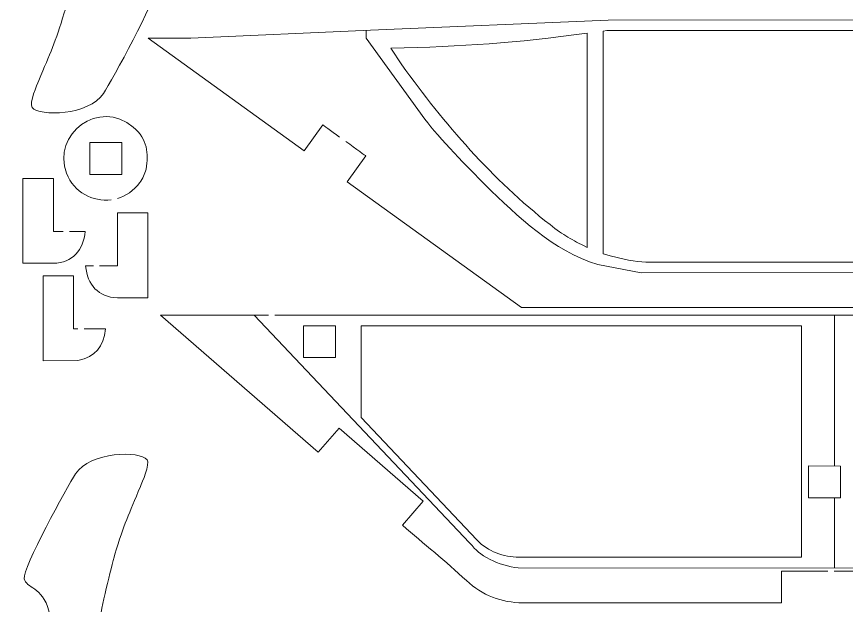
# Model space of a CAD drawing. Header units: centimetres. Extents: x -33.3 to 33.3, y -15.3 to 15.3.
# Drawn here: x -24.29 to -17.65, y -12.49 to -7.77 of the extents above; entities that cross this region are included whole.
import ezdxf

# ---------------------------------------------------------------- set-up
doc = ezdxf.new("R2010")
doc.units = ezdxf.units.CM
doc.header["$MEASUREMENT"] = 0
doc.layers.add('Layer 1', color=7, linetype='Continuous')

msp = doc.modelspace()

# ---------------------------------------------------------------- linework, layer by layer
at = {"layer": 'Layer 1', "color": 250, "lineweight": 20}
msp.add_open_spline([(-33.29789, -15.35), (-33.29789, -15.35), (-11.0979, -15.35), (-11.0979, -15.35), (-11.0979, -15.35), (-11.0979, -15.35), (-11.0979, 15.35), (-11.0979, 15.35), (-11.0979, 15.35), (-11.0979, 15.35), (-33.29789, 15.35), (-33.29789, 15.35), (-33.29789, 15.35), (-33.29789, 15.35), (-33.29789, -15.35), (-33.29789, -15.35), (-33.29789, -15.35), (-33.29789, -15.35), (-33.29789, -15.35), (-33.29789, -15.35)], degree=3, knots=[0, 0, 0, 0, 0.1666667, 0.1666667, 0.1666667, 0.1666667, 0.3333333, 0.3333333, 0.3333333, 0.3333333, 0.5, 0.5, 0.5, 0.5, 0.6666667, 0.6666667, 0.6666667, 0.6666667, 1, 1, 1, 1], dxfattribs=at)
at = {"layer": 'Layer 1', "lineweight": 9}
for points, knots in [([(-23.08528, -6.8655), (-23.03987, -6.85996), (-23.0109, -6.87088), (-22.96828, -6.87354), (-22.96828, -6.87354), (-22.96828, -6.87354), (-21.33843, -6.88289), (-21.33843, -6.88289), (-21.33843, -6.88289), (-21.12816, -6.86193), (-20.9696, -6.71049), (-20.9497, -6.49477), (-20.9497, -6.49477), (-20.9497, -6.49477), (-20.94517, -6.22116), (-20.94517, -6.22116), (-20.94517, -6.22116), (-20.73609, -6.20497), (-20.32318, -6.19297), (-20.23271, -5.95159), (-20.23271, -5.95159), (-20.14328, -5.71295), (-20.53479, -5.44132), (-20.79867, -5.48652), (-20.79867, -5.48652), (-20.79867, -5.48652), (-20.78025, -5.08511), (-20.78025, -5.08511), (-20.78025, -5.08511), (-20.78025, -5.08511), (-23.77261, -5.06856), (-23.77261, -5.06856), (-23.77261, -5.06856), (-23.78492, -5.29738), (-23.78088, -5.57783), (-23.78134, -5.80747), (-23.78134, -5.80747), (-23.78134, -5.80747), (-23.78808, -7.20049), (-23.78808, -7.20049), (-23.78808, -7.20049), (-23.79711, -7.3008), (-23.87943, -7.6362), (-23.91123, -7.74444), (-23.91123, -7.74444), (-23.98143, -7.98337), (-24.02351, -8.06539), (-24.11454, -8.28589), (-24.11454, -8.28589), (-24.12863, -8.32002), (-24.19385, -8.46634), (-24.16797, -8.50108), (-24.16797, -8.50108), (-24.11293, -8.57496), (-23.7116, -8.56861), (-23.59599, -8.38834), (-23.59599, -8.38834), (-23.52942, -8.28454), (-23.16775, -7.62964), (-23.18436, -7.54826), (-23.18436, -7.54826), (-23.20034, -7.46995), (-23.32862, -7.48656), (-23.38204, -7.29146), (-23.38204, -7.29146), (-23.43026, -7.11534), (-23.32219, -6.92489), (-23.13528, -6.87513)], [0, 0, 0, 0, 0.0555556, 0.0555556, 0.0555556, 0.0555556, 0.1111111, 0.1111111, 0.1111111, 0.1111111, 0.1666667, 0.1666667, 0.1666667, 0.1666667, 0.2222222, 0.2222222, 0.2222222, 0.2222222, 0.2777778, 0.2777778, 0.2777778, 0.2777778, 0.3333333, 0.3333333, 0.3333333, 0.3333333, 0.3888889, 0.3888889, 0.3888889, 0.3888889, 0.4444444, 0.4444444, 0.4444444, 0.4444444, 0.5, 0.5, 0.5, 0.5, 0.5555556, 0.5555556, 0.5555556, 0.5555556, 0.6111111, 0.6111111, 0.6111111, 0.6111111, 0.6666667, 0.6666667, 0.6666667, 0.6666667, 0.7222222, 0.7222222, 0.7222222, 0.7222222, 0.7777778, 0.7777778, 0.7777778, 0.7777778, 0.8333333, 0.8333333, 0.8333333, 0.8333333, 0.8888889, 0.8888889, 0.8888889, 0.8888889, 1, 1, 1, 1]), ([(-12.03314, -7.80081), (-13.45786, -7.80045), (-16.79811, -7.79957), (-16.79811, -7.79957), (-16.79811, -7.79957), (-16.79811, -7.79957), (-19.55572, -7.80105), (-19.55572, -7.80105), (-19.55572, -7.80105), (-19.55572, -7.80105), (-21.45807, -7.88358), (-21.45807, -7.88358), (-21.45807, -7.88358), (-21.45807, -7.88358), (-22.89866, -7.94611), (-22.89866, -7.94611), (-22.89866, -7.94611), (-22.89866, -7.94611), (-23.23862, -7.94611), (-23.23862, -7.94611), (-23.23862, -7.94611), (-23.23862, -7.94611), (-21.99002, -8.84786), (-21.99002, -8.84786), (-21.99002, -8.84786), (-21.99002, -8.84786), (-21.84073, -8.64115), (-21.84073, -8.64115), (-21.84073, -8.64115), (-21.84073, -8.64115), (-21.77778, -8.68661), (-21.70572, -8.73866)], [0, 0, 0, 0, 0.1111111, 0.1111111, 0.1111111, 0.1111111, 0.2222222, 0.2222222, 0.2222222, 0.2222222, 0.3333333, 0.3333333, 0.3333333, 0.3333333, 0.4444444, 0.4444444, 0.4444444, 0.4444444, 0.5555556, 0.5555556, 0.5555556, 0.5555556, 0.6666667, 0.6666667, 0.6666667, 0.6666667, 0.7777778, 0.7777778, 0.7777778, 0.7777778, 1, 1, 1, 1]), ([(-21.65572, -8.77477), (-21.57407, -8.83375), (-21.49624, -8.88995), (-21.49624, -8.88995), (-21.49624, -8.88995), (-21.49624, -8.88995), (-21.64553, -9.09666), (-21.64553, -9.09666), (-21.64553, -9.09666), (-21.64553, -9.09666), (-20.24942, -10.10492), (-20.24942, -10.10492), (-20.24942, -10.10492), (-20.24942, -10.10492), (-17.22392, -10.10492), (-17.22392, -10.10492), (-17.22392, -10.10492), (-17.22392, -10.10492), (-17.22392, -9.84995), (-17.22392, -9.84995), (-17.22392, -9.84995), (-17.22392, -9.84995), (-16.37402, -9.84995), (-16.37402, -9.84995), (-16.37402, -9.84995), (-16.37402, -9.84995), (-16.37402, -10.10492), (-16.37402, -10.10492), (-16.37402, -10.10492), (-16.37402, -10.10492), (-14.30477, -10.10492), (-14.30477, -10.10492), (-14.30477, -10.10492), (-14.12796, -10.10121), (-13.98045, -10.046), (-13.85081, -9.92593), (-13.85081, -9.92593), (-13.68533, -9.77266), (-13.51006, -9.62964), (-13.33861, -9.48304), (-13.33861, -9.48304), (-13.33861, -9.48304), (-13.50579, -9.29052), (-13.50579, -9.29052), (-13.50579, -9.29052), (-13.50579, -9.29052), (-12.83197, -8.70543), (-12.83197, -8.70543), (-12.83197, -8.70543), (-12.83197, -8.70543), (-12.6648, -8.89794), (-12.6648, -8.89794), (-12.6648, -8.89794), (-12.6648, -8.89794), (-11.40148, -7.80097), (-11.40148, -7.80097), (-11.40148, -7.80097), (-11.40148, -7.80097), (-11.62588, -7.80091), (-11.98314, -7.80082)], [0, 0, 0, 0, 0.0625, 0.0625, 0.0625, 0.0625, 0.125, 0.125, 0.125, 0.125, 0.1875, 0.1875, 0.1875, 0.1875, 0.25, 0.25, 0.25, 0.25, 0.3125, 0.3125, 0.3125, 0.3125, 0.375, 0.375, 0.375, 0.375, 0.4375, 0.4375, 0.4375, 0.4375, 0.5, 0.5, 0.5, 0.5, 0.5625, 0.5625, 0.5625, 0.5625, 0.625, 0.625, 0.625, 0.625, 0.6875, 0.6875, 0.6875, 0.6875, 0.75, 0.75, 0.75, 0.75, 0.8125, 0.8125, 0.8125, 0.8125, 0.875, 0.875, 0.875, 0.875, 1, 1, 1, 1]), ([(-21.20754, -8.15984), (-20.86605, -8.63515), (-20.4839, -9.07778), (-20.02134, -9.44008), (-20.02134, -9.44008), (-19.90935, -9.5278), (-19.84992, -9.55975), (-19.72486, -9.62263), (-19.72486, -9.62263), (-19.72486, -9.62263), (-19.72486, -7.9065), (-19.72486, -7.9065), (-19.72486, -7.9065), (-20.30645, -7.98584), (-20.71151, -8.01198), (-21.29615, -8.02757), (-21.29615, -8.02757), (-21.29615, -8.02757), (-21.20754, -8.15984), (-21.20754, -8.15984)], [0, 0, 0, 0, 0.1666667, 0.1666667, 0.1666667, 0.1666667, 0.3333333, 0.3333333, 0.3333333, 0.3333333, 0.5, 0.5, 0.5, 0.5, 0.6666667, 0.6666667, 0.6666667, 0.6666667, 1, 1, 1, 1]), ([(-19.52812, -9.69393), (-19.44145, -9.7146), (-19.34247, -9.73698), (-19.2533, -9.74088), (-19.2533, -9.74088), (-19.2533, -9.74088), (-16.94102, -9.74088), (-16.94102, -9.74088), (-16.94102, -9.74088), (-16.94102, -9.74088), (-16.94102, -7.88605), (-16.94102, -7.88605), (-16.94102, -7.88605), (-16.94102, -7.88605), (-19.56692, -7.88605), (-19.56692, -7.88605), (-19.56692, -7.88605), (-19.56692, -7.88605), (-19.59489, -7.89004), (-19.59489, -7.89004), (-19.59489, -7.89004), (-19.59489, -7.89004), (-19.59489, -9.67353), (-19.59489, -9.67353), (-19.59489, -9.67353), (-19.59489, -9.67353), (-19.52812, -9.69393), (-19.52812, -9.69393)], [0, 0, 0, 0, 0.125, 0.125, 0.125, 0.125, 0.25, 0.25, 0.25, 0.25, 0.375, 0.375, 0.375, 0.375, 0.5, 0.5, 0.5, 0.5, 0.625, 0.625, 0.625, 0.625, 0.75, 0.75, 0.75, 0.75, 1, 1, 1, 1]), ([(-23.48546, -9.23091), (-23.41789, -9.21146), (-23.35427, -9.16983), (-23.3051, -9.1036), (-23.3051, -9.1036), (-23.28148, -9.07179), (-23.26949, -9.03313), (-23.25446, -8.99681), (-23.25446, -8.99681), (-23.23749, -8.86638), (-23.2416, -8.75926), (-23.35886, -8.65838), (-23.35886, -8.65838), (-23.62989, -8.42523), (-24.01225, -8.71617), (-23.89232, -9.02896), (-23.89232, -9.02896), (-23.83388, -9.18138), (-23.68153, -9.25983), (-23.53546, -9.24122)], [0, 0, 0, 0, 0.1666667, 0.1666667, 0.1666667, 0.1666667, 0.3333333, 0.3333333, 0.3333333, 0.3333333, 0.5, 0.5, 0.5, 0.5, 0.6666667, 0.6666667, 0.6666667, 0.6666667, 1, 1, 1, 1]), ([(-23.70607, -8.78249), (-23.70607, -8.78249), (-23.70607, -9.03747), (-23.70607, -9.03747), (-23.70607, -9.03747), (-23.70607, -9.03747), (-23.45109, -9.03747), (-23.45109, -9.03747), (-23.45109, -9.03747), (-23.45109, -9.03747), (-23.45109, -8.78249), (-23.45109, -8.78249), (-23.45109, -8.78249), (-23.45109, -8.78249), (-23.70607, -8.78249), (-23.70607, -8.78249)], [0, 0, 0, 0, 0.2, 0.2, 0.2, 0.2, 0.4, 0.4, 0.4, 0.4, 0.6, 0.6, 0.6, 0.6, 1, 1, 1, 1]), ([(-23.86838, -9.49502), (-23.80518, -9.49502), (-23.7425, -9.49502), (-23.7425, -9.49502), (-23.7425, -9.49502), (-23.7581, -9.6452), (-23.84372, -9.74427), (-23.99748, -9.74998), (-23.99748, -9.74998), (-23.99748, -9.74998), (-24.24226, -9.74998), (-24.24226, -9.74998), (-24.24226, -9.74998), (-24.24226, -9.74998), (-24.24226, -9.07005), (-24.24226, -9.07005), (-24.24226, -9.07005), (-24.24226, -9.07005), (-23.99748, -9.07005), (-23.99748, -9.07005), (-23.99748, -9.07005), (-23.99748, -9.07005), (-23.99748, -9.49502), (-23.99748, -9.49502), (-23.99748, -9.49502), (-23.99748, -9.49502), (-23.96246, -9.49502), (-23.91838, -9.49502)], [0, 0, 0, 0, 0.125, 0.125, 0.125, 0.125, 0.25, 0.25, 0.25, 0.25, 0.375, 0.375, 0.375, 0.375, 0.5, 0.5, 0.5, 0.5, 0.625, 0.625, 0.625, 0.625, 0.75, 0.75, 0.75, 0.75, 1, 1, 1, 1]), ([(-23.67753, -9.7714), (-23.7137, -9.7714), (-23.74044, -9.7714), (-23.74044, -9.7714), (-23.74044, -9.7714), (-23.72478, -9.92157), (-23.63926, -10.02065), (-23.48546, -10.02637), (-23.48546, -10.02637), (-23.48546, -10.02637), (-23.24068, -10.02637), (-23.24068, -10.02637), (-23.24068, -10.02637), (-23.24068, -10.02637), (-23.24068, -9.34644), (-23.24068, -9.34644), (-23.24068, -9.34644), (-23.24068, -9.34644), (-23.48546, -9.34644), (-23.48546, -9.34644), (-23.48546, -9.34644), (-23.48546, -9.34644), (-23.48546, -9.7714), (-23.48546, -9.7714), (-23.48546, -9.7714), (-23.48546, -9.7714), (-23.55932, -9.7714), (-23.62753, -9.7714)], [0, 0, 0, 0, 0.125, 0.125, 0.125, 0.125, 0.25, 0.25, 0.25, 0.25, 0.375, 0.375, 0.375, 0.375, 0.5, 0.5, 0.5, 0.5, 0.625, 0.625, 0.625, 0.625, 0.75, 0.75, 0.75, 0.75, 1, 1, 1, 1]), ([(-23.75229, -10.27574), (-23.6779, -10.27574), (-23.58059, -10.27574), (-23.58059, -10.27574), (-23.58059, -10.27574), (-23.59481, -10.42126), (-23.65983, -10.49545), (-23.80229, -10.52854), (-23.80229, -10.52854), (-23.80229, -10.52854), (-24.08035, -10.53073), (-24.08035, -10.53073), (-24.08035, -10.53073), (-24.08035, -10.53073), (-24.08035, -9.85077), (-24.08035, -9.85077), (-24.08035, -9.85077), (-24.08035, -9.85077), (-23.83557, -9.85077), (-23.83557, -9.85077), (-23.83557, -9.85077), (-23.83557, -9.85077), (-23.83557, -10.27574), (-23.83557, -10.27574), (-23.83557, -10.27574), (-23.83557, -10.27574), (-23.82251, -10.27574), (-23.80229, -10.27574)], [0, 0, 0, 0, 0.125, 0.125, 0.125, 0.125, 0.25, 0.25, 0.25, 0.25, 0.375, 0.375, 0.375, 0.375, 0.5, 0.5, 0.5, 0.5, 0.625, 0.625, 0.625, 0.625, 0.75, 0.75, 0.75, 0.75, 1, 1, 1, 1]), ([(-22.22605, -10.16612), (-20.68671, -10.16573), (-17.74363, -10.16495), (-17.74363, -10.16495), (-17.74363, -10.16495), (-17.74363, -10.16495), (-14.98602, -10.16643), (-14.98602, -10.16643), (-14.98602, -10.16643), (-14.98602, -10.16643), (-13.08367, -10.24896), (-13.08367, -10.24896), (-13.08367, -10.24896), (-13.08367, -10.24896), (-11.64308, -10.31149), (-11.64308, -10.31149), (-11.64308, -10.31149), (-11.64308, -10.31149), (-11.30312, -10.31149), (-11.30312, -10.31149), (-11.30312, -10.31149), (-11.30312, -10.31149), (-12.55172, -11.21324), (-12.55172, -11.21324), (-12.55172, -11.21324), (-12.55172, -11.21324), (-12.70101, -11.00653), (-12.70101, -11.00653), (-12.70101, -11.00653), (-12.70101, -11.00653), (-13.0455, -11.25534), (-13.0455, -11.25534), (-13.0455, -11.25534), (-13.0455, -11.25534), (-12.89621, -11.46204), (-12.89621, -11.46204), (-12.89621, -11.46204), (-12.89621, -11.46204), (-14.29231, -12.4703), (-14.29231, -12.4703), (-14.29231, -12.4703), (-14.29231, -12.4703), (-17.31782, -12.4703), (-17.31782, -12.4703), (-17.31782, -12.4703), (-17.31782, -12.4703), (-17.31782, -12.21533), (-17.31782, -12.21533), (-17.31782, -12.21533), (-17.31782, -12.21533), (-17.53311, -12.21533), (-17.747, -12.21533)], [0, 0, 0, 0, 0.0714286, 0.0714286, 0.0714286, 0.0714286, 0.1428571, 0.1428571, 0.1428571, 0.1428571, 0.2142857, 0.2142857, 0.2142857, 0.2142857, 0.2857143, 0.2857143, 0.2857143, 0.2857143, 0.3571429, 0.3571429, 0.3571429, 0.3571429, 0.4285714, 0.4285714, 0.4285714, 0.4285714, 0.5, 0.5, 0.5, 0.5, 0.5714286, 0.5714286, 0.5714286, 0.5714286, 0.6428571, 0.6428571, 0.6428571, 0.6428571, 0.7142857, 0.7142857, 0.7142857, 0.7142857, 0.7857143, 0.7857143, 0.7857143, 0.7857143, 0.8571429, 0.8571429, 0.8571429, 0.8571429, 1, 1, 1, 1]), ([(-17.79699, -12.21533), (-17.98994, -12.21533), (-18.16772, -12.21533), (-18.16772, -12.21533), (-18.16772, -12.21533), (-18.16772, -12.21533), (-18.16772, -12.4703), (-18.16772, -12.4703), (-18.16772, -12.4703), (-18.16772, -12.4703), (-20.23697, -12.4703), (-20.23697, -12.4703), (-20.23697, -12.4703), (-20.41378, -12.46659), (-20.56129, -12.41138), (-20.69093, -12.29131), (-20.69093, -12.29131), (-20.8564, -12.13804), (-21.03168, -11.99502), (-21.20313, -11.84842), (-21.20313, -11.84842), (-21.20313, -11.84842), (-21.03595, -11.6559), (-21.03595, -11.6559), (-21.03595, -11.6559), (-21.03595, -11.6559), (-21.70977, -11.07081), (-21.70977, -11.07081), (-21.70977, -11.07081), (-21.70977, -11.07081), (-21.87694, -11.26332), (-21.87694, -11.26332), (-21.87694, -11.26332), (-21.87694, -11.26332), (-23.14026, -10.16636), (-23.14026, -10.16636), (-23.14026, -10.16636), (-23.14026, -10.16636), (-22.79362, -10.16626), (-22.27605, -10.16613)], [0, 0, 0, 0, 0.0909091, 0.0909091, 0.0909091, 0.0909091, 0.1818182, 0.1818182, 0.1818182, 0.1818182, 0.2727273, 0.2727273, 0.2727273, 0.2727273, 0.3636364, 0.3636364, 0.3636364, 0.3636364, 0.4545455, 0.4545455, 0.4545455, 0.4545455, 0.5454545, 0.5454545, 0.5454545, 0.5454545, 0.6363636, 0.6363636, 0.6363636, 0.6363636, 0.7272727, 0.7272727, 0.7272727, 0.7272727, 0.8181818, 0.8181818, 0.8181818, 0.8181818, 1, 1, 1, 1]), ([(-21.99441, -10.50535), (-21.99441, -10.50535), (-21.99441, -10.25037), (-21.99441, -10.25037), (-21.99441, -10.25037), (-21.99441, -10.25037), (-21.73942, -10.25037), (-21.73942, -10.25037), (-21.73942, -10.25037), (-21.73942, -10.25037), (-21.73942, -10.50535), (-21.73942, -10.50535), (-21.73942, -10.50535), (-21.73942, -10.50535), (-21.99441, -10.50535), (-21.99441, -10.50535)], [0, 0, 0, 0, 0.2, 0.2, 0.2, 0.2, 0.4, 0.4, 0.4, 0.4, 0.6, 0.6, 0.6, 0.6, 1, 1, 1, 1]), ([(-21.53397, -10.98482), (-21.53397, -10.98482), (-21.53397, -10.24986), (-21.53397, -10.24986), (-21.53397, -10.24986), (-21.53397, -10.24986), (-18.00711, -10.24988), (-18.00711, -10.24988), (-18.00711, -10.24988), (-18.00711, -10.24988), (-18.00711, -12.10484), (-18.00711, -12.10484), (-18.00711, -12.10484), (-18.00711, -12.10484), (-20.26714, -12.10484), (-20.26714, -12.10484), (-20.26714, -12.10484), (-20.39682, -12.1009), (-20.51635, -12.06074), (-20.60675, -11.96512), (-20.60675, -11.96512), (-20.60675, -11.96512), (-21.53397, -10.98482), (-21.53397, -10.98482)], [0, 0, 0, 0, 0.1428571, 0.1428571, 0.1428571, 0.1428571, 0.2857143, 0.2857143, 0.2857143, 0.2857143, 0.4285714, 0.4285714, 0.4285714, 0.4285714, 0.5714286, 0.5714286, 0.5714286, 0.5714286, 0.7142857, 0.7142857, 0.7142857, 0.7142857, 1, 1, 1, 1]), ([(-24.66319, -12.9497), (-25.1062, -12.94717), (-26.07734, -12.9416), (-26.07734, -12.9416), (-26.07734, -12.9416), (-26.28762, -12.9626), (-26.44621, -13.11402), (-26.46608, -13.32971), (-26.46608, -13.32971), (-26.46608, -13.32971), (-26.4706, -13.60333), (-26.4706, -13.60333), (-26.4706, -13.60333), (-26.67967, -13.61952), (-27.09259, -13.63153), (-27.18306, -13.8729), (-27.18306, -13.8729), (-27.27248, -14.11147), (-26.88119, -14.38311), (-26.61711, -14.33798), (-26.61711, -14.33798), (-26.61711, -14.33798), (-26.63554, -14.73937), (-26.63554, -14.73937), (-26.63554, -14.73937), (-26.63554, -14.73937), (-23.64317, -14.75593), (-23.64317, -14.75593), (-23.64317, -14.75593), (-23.64317, -14.75593), (-23.63558, -14.20447), (-23.63558, -14.20447), (-23.63558, -14.20447), (-23.63558, -14.20447), (-23.6277, -12.62399), (-23.6277, -12.62399), (-23.6277, -12.62399), (-23.61866, -12.5237), (-23.53635, -12.18828), (-23.50456, -12.08006), (-23.50456, -12.08006), (-23.43435, -11.84108), (-23.39227, -11.7591), (-23.30123, -11.53861), (-23.30123, -11.53861), (-23.28714, -11.50449), (-23.22194, -11.35815), (-23.2478, -11.32341), (-23.2478, -11.32341), (-23.30276, -11.24957), (-23.70408, -11.25581), (-23.81979, -11.43614), (-23.81979, -11.43614), (-23.88636, -11.53989), (-24.24802, -12.19486), (-24.23142, -12.27623), (-24.23142, -12.27623), (-24.21545, -12.35453), (-24.08707, -12.33805), (-24.03373, -12.53305), (-24.03373, -12.53305), (-23.9814, -12.72438), (-24.11333, -12.93245), (-24.33049, -12.95901), (-24.33049, -12.95901), (-24.37595, -12.96457), (-24.40484, -12.9536), (-24.4475, -12.95093), (-24.4475, -12.95093), (-24.4475, -12.95093), (-24.51112, -12.95056), (-24.61319, -12.94998)], [0, 0, 0, 0, 0.0526316, 0.0526316, 0.0526316, 0.0526316, 0.1052632, 0.1052632, 0.1052632, 0.1052632, 0.1578947, 0.1578947, 0.1578947, 0.1578947, 0.2105263, 0.2105263, 0.2105263, 0.2105263, 0.2631579, 0.2631579, 0.2631579, 0.2631579, 0.3157895, 0.3157895, 0.3157895, 0.3157895, 0.3684211, 0.3684211, 0.3684211, 0.3684211, 0.4210526, 0.4210526, 0.4210526, 0.4210526, 0.4736842, 0.4736842, 0.4736842, 0.4736842, 0.5263158, 0.5263158, 0.5263158, 0.5263158, 0.5789474, 0.5789474, 0.5789474, 0.5789474, 0.6315789, 0.6315789, 0.6315789, 0.6315789, 0.6842105, 0.6842105, 0.6842105, 0.6842105, 0.7368421, 0.7368421, 0.7368421, 0.7368421, 0.7894737, 0.7894737, 0.7894737, 0.7894737, 0.8421053, 0.8421053, 0.8421053, 0.8421053, 0.8947368, 0.8947368, 0.8947368, 0.8947368, 1, 1, 1, 1]), ([(-17.74376, -11.62817), (-17.74376, -11.62817), (-17.95169, -11.62809), (-17.95169, -11.62809), (-17.95169, -11.62809), (-17.95169, -11.62809), (-17.95169, -11.3731), (-17.95169, -11.3731), (-17.95169, -11.3731), (-17.95169, -11.3731), (-17.69574, -11.37456), (-17.69574, -11.37456), (-17.69574, -11.37456), (-17.69574, -11.37456), (-17.69574, -11.62953), (-17.69574, -11.62953), (-17.69574, -11.62953), (-17.69574, -11.62953), (-17.74376, -11.62817), (-17.74376, -11.62817)], [0, 0, 0, 0, 0.1666667, 0.1666667, 0.1666667, 0.1666667, 0.3333333, 0.3333333, 0.3333333, 0.3333333, 0.5, 0.5, 0.5, 0.5, 0.6666667, 0.6666667, 0.6666667, 0.6666667, 1, 1, 1, 1])]:
    msp.add_open_spline(points, degree=3, knots=knots, dxfattribs=at)
at = {"layer": 'Layer 1', "color": 140, "lineweight": 9}
for points in [[(-12.15057, -7.801), (-12.15057, -7.801), (-13.87481, -9.62254), (-13.87481, -9.62254), (-13.87481, -9.62254), (-13.93591, -9.68903), (-13.9539, -9.71291), (-14.04062, -9.75689), (-14.04062, -9.75689), (-14.1021, -9.78807), (-14.19664, -9.81951), (-14.26515, -9.82409), (-14.26515, -9.82409), (-14.26515, -9.82409), (-19.29254, -9.82593), (-19.29254, -9.82593), (-19.29254, -9.82593), (-19.29254, -9.82593), (-19.63959, -9.76049), (-19.63959, -9.76049), (-19.63959, -9.76049), (-19.99501, -9.64947), (-20.27746, -9.37899), (-20.54096, -9.12024), (-20.54096, -9.12024), (-20.67226, -8.99132), (-20.91051, -8.74327), (-21.02271, -8.59579), (-21.02271, -8.59579), (-21.02271, -8.59579), (-21.4934, -7.94614), (-21.4934, -7.94614), (-21.4934, -7.94614), (-21.4934, -7.94614), (-21.49339, -7.88365), (-21.49339, -7.88365)], [(-22.39117, -10.16638), (-22.39117, -10.16638), (-20.66693, -11.98792), (-20.66693, -11.98792), (-20.66693, -11.98792), (-20.60583, -12.05441), (-20.58784, -12.0783), (-20.50111, -12.12227), (-20.50111, -12.12227), (-20.43964, -12.15344), (-20.3451, -12.18489), (-20.27659, -12.18947), (-20.27659, -12.18947), (-20.27659, -12.18947), (-15.2492, -12.19131), (-15.2492, -12.19131), (-15.2492, -12.19131), (-15.2492, -12.19131), (-14.90215, -12.12588), (-14.90215, -12.12588), (-14.90215, -12.12588), (-14.54672, -12.01486), (-14.26428, -11.74437), (-14.00078, -11.48563), (-14.00078, -11.48563), (-13.86948, -11.3567), (-13.63123, -11.10866), (-13.51903, -10.96118), (-13.51903, -10.96118), (-13.51903, -10.96118), (-13.04834, -10.31152), (-13.04834, -10.31152), (-13.04834, -10.31152), (-13.04834, -10.31152), (-13.04835, -10.24904), (-13.04835, -10.24904)]]:
    msp.add_open_spline(points, degree=3, knots=[0, 0, 0, 0, 0.1, 0.1, 0.1, 0.1, 0.2, 0.2, 0.2, 0.2, 0.3, 0.3, 0.3, 0.3, 0.4, 0.4, 0.4, 0.4, 0.5, 0.5, 0.5, 0.5, 0.6, 0.6, 0.6, 0.6, 0.7, 0.7, 0.7, 0.7, 0.8, 0.8, 0.8, 0.8, 1, 1, 1, 1], dxfattribs=at)
for points in [[(-17.74363, -10.16495), (-17.74363, -10.16495), (-17.74369, -11.37323), (-17.74369, -11.37323)], [(-17.74376, -11.62817), (-17.74376, -11.62817), (-17.74278, -12.19119), (-17.74278, -12.19119)]]:
    msp.add_open_spline(points, degree=3, dxfattribs=at)

doc.saveas('drawing.dxf')
